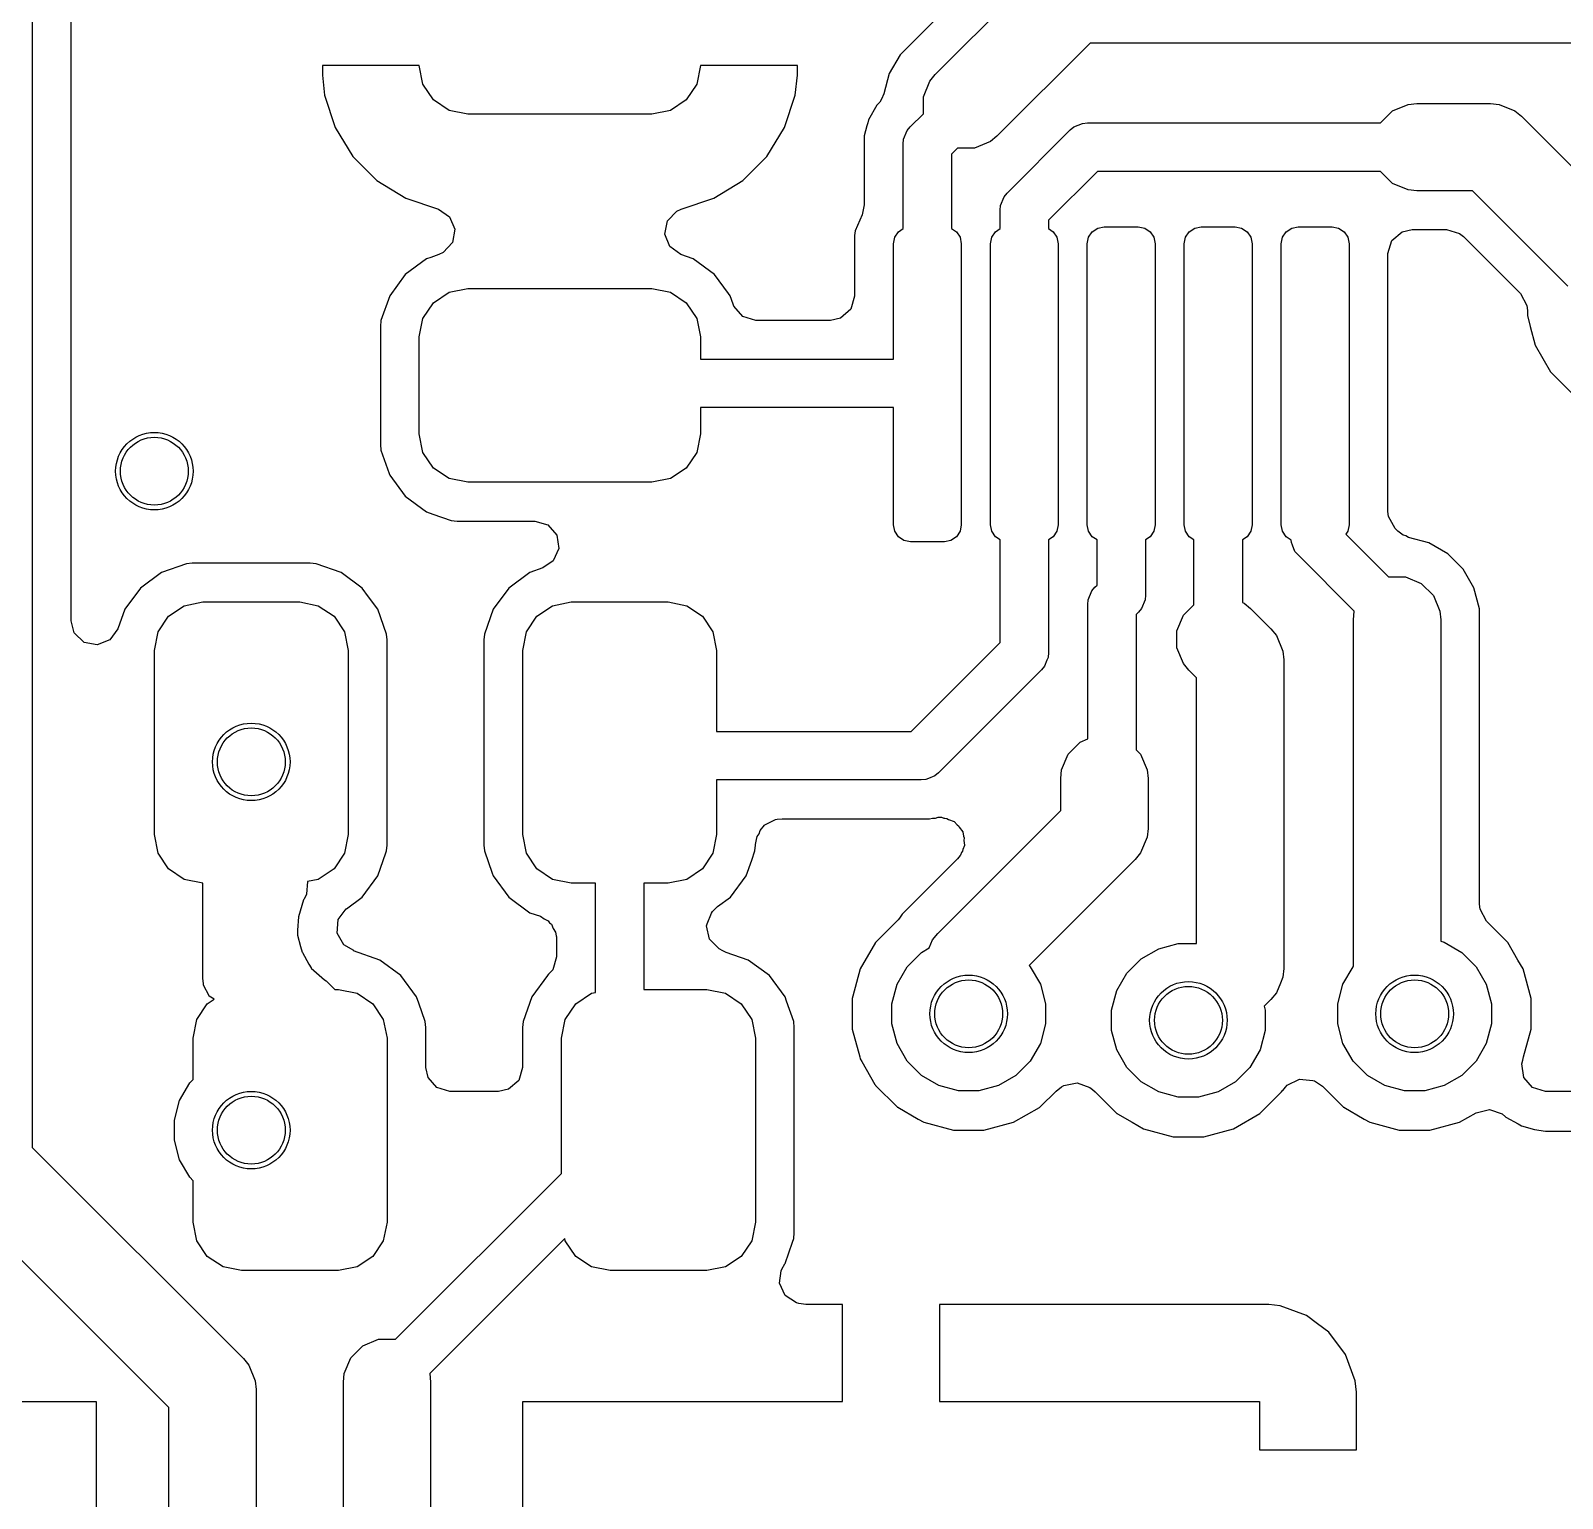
# Model space of a CAD drawing. Header units: inches. Extents: x -2.56 to 2.56, y -2.56 to 2.56.
# Drawn here: x -1.1511 to -0.8401, y 0.7362 to 1.0344 of the extents above; entities that cross this region are included whole.
import ezdxf

# ---------------------------------------------------------------- set-up
doc = ezdxf.new("R2010")
doc.units = ezdxf.units.IN
doc.header["$MEASUREMENT"] = 0
doc.layers.add('BLACK', color=250, linetype='CONTINUOUS')

msp = doc.modelspace()

# ---------------------------------------------------------------- linework, layer by layer
at = {"layer": 'BLACK', "linetype": 'CONTINUOUS'}
for p, q in [((-0.94993, 1.05411), (-0.97455, 1.02949)), ((-1.15079, 1.04704), (-1.15079, 0.80749)), ((-0.96741, 1.02547), (-0.94591, 1.04697)), ((-1.14289, 0.91445), (-1.14289, 1.04175)), ((-0.97455, 1.02949), (-0.97676, 1.02567)), ((-0.97455, 1.02949), (-0.97455, 1.02949)), ((-0.93598, 1.03185), (-0.95488, 1.01294)), ((-0.85433, 1.03185), (-0.93598, 1.03185)), ((-0.73622, 1.03185), (-0.85433, 1.03185)), ((-1.07219, 1.02727), (-1.09187, 1.02727)), ((-1.09187, 1.02727), (-1.09187, 1.0253)), ((-1.07144, 1.0235), (-1.07219, 1.02727)), ((-1.0151, 1.02727), (-1.01585, 1.0235)), ((-0.99542, 1.02727), (-1.0151, 1.02727)), ((-0.99542, 1.0253), (-0.99542, 1.02727)), ((-1.09187, 1.0253), (-1.09146, 1.02126)), ((-1.06931, 1.02031), (-1.07144, 1.0235)), ((-1.01585, 1.0235), (-1.01799, 1.02031)), ((-0.99583, 1.02126), (-0.99542, 1.0253)), ((-0.99542, 1.0253), (-0.99542, 1.0253)), ((-0.97676, 1.02567), (-0.97786, 1.02154)), ((-0.97676, 1.02567), (-0.97676, 1.02567)), ((-0.96983, 1.02094), (-0.96851, 1.02413)), ((-0.96851, 1.02413), (-0.96741, 1.02547)), ((-1.09146, 1.02126), (-1.08929, 1.0147)), ((-1.06611, 1.01817), (-1.06931, 1.02031)), ((-1.01799, 1.02031), (-1.02118, 1.01817)), ((-0.998, 1.0147), (-0.99583, 1.02126)), ((-0.99583, 1.02126), (-0.99583, 1.02126)), ((-0.97831, 1.02044), (-0.97864, 1.01984)), ((-0.97786, 1.02154), (-0.97831, 1.02044)), ((-0.96983, 1.01748), (-0.96983, 1.02094)), ((-1.06235, 1.01743), (-1.06611, 1.01817)), ((-1.02494, 1.01743), (-1.06235, 1.01743)), ((-1.02118, 1.01817), (-1.02494, 1.01743)), ((-0.97927, 1.01921), (-0.98096, 1.01628)), ((-0.97864, 1.01984), (-0.97927, 1.01921)), ((-0.9725, 1.01482), (-0.96983, 1.01748)), ((-0.96983, 1.01748), (-0.96983, 1.01748)), ((-0.87701, 1.01563), (-0.87457, 1.01807)), ((-0.87457, 1.01807), (-0.87137, 1.0194)), ((-0.87137, 1.0194), (-0.86965, 1.01957)), ((-0.86965, 1.01957), (-0.85465, 1.01957)), ((-0.85465, 1.01957), (-0.85292, 1.0194)), ((-0.85292, 1.0194), (-0.85292, 1.0194)), ((-0.85292, 1.0194), (-0.84972, 1.01807)), ((-0.84972, 1.01807), (-0.84838, 1.01697)), ((-1.08929, 1.0147), (-1.08929, 1.0147)), ((-1.08929, 1.0147), (-1.08567, 1.00883)), ((-1.00163, 1.00883), (-0.998, 1.0147)), ((-0.998, 1.0147), (-0.998, 1.0147)), ((-0.98129, 1.01506), (-0.98183, 1.01303)), ((-0.98113, 1.01564), (-0.98129, 1.01506)), ((-0.98129, 1.01506), (-0.98129, 1.01506)), ((-0.98096, 1.01628), (-0.98113, 1.01564)), ((-0.97384, 1.0123), (-0.97311, 1.01407)), ((-0.97311, 1.01407), (-0.9725, 1.01482)), ((-0.97311, 1.01407), (-0.97311, 1.01407)), ((-0.95281, 1.00138), (-0.94001, 1.01419)), ((-0.94001, 1.01419), (-0.93926, 1.0148)), ((-0.93926, 1.0148), (-0.93749, 1.01554)), ((-0.93749, 1.01554), (-0.93653, 1.01563)), ((-0.93749, 1.01554), (-0.93749, 1.01554)), ((-0.93653, 1.01563), (-0.87701, 1.01563)), ((-0.87701, 1.01563), (-0.87701, 1.01563)), ((-0.84838, 1.01697), (-0.82641, 0.995)), ((-0.98183, 1.01303), (-0.98183, 1.01303)), ((-0.98183, 1.01303), (-0.98183, 0.99896)), ((-0.97394, 1.01134), (-0.97384, 1.0123)), ((-0.97394, 0.99416), (-0.97394, 1.01134)), ((-0.95622, 1.01184), (-0.95942, 1.01052)), ((-0.95488, 1.01294), (-0.95622, 1.01184)), ((-1.08567, 1.00883), (-1.08079, 1.00395)), ((-1.00651, 1.00395), (-1.00163, 1.00883)), ((-0.96287, 1.01052), (-0.96409, 1.0093)), ((-0.96409, 1.0093), (-0.96409, 0.99416)), ((-0.95942, 1.01052), (-0.96287, 1.01052)), ((-0.96287, 1.01052), (-0.96287, 1.01052)), ((-0.93449, 1.00579), (-0.94441, 0.99587)), ((-0.87701, 1.00579), (-0.93449, 1.00579)), ((-0.87457, 1.00334), (-0.87701, 1.00579)), ((-0.87701, 1.00579), (-0.87701, 1.00579)), ((-1.08079, 1.00395), (-1.07491, 1.00032)), ((-1.01238, 1.00032), (-1.00651, 1.00395)), ((-0.87137, 1.00202), (-0.87457, 1.00334)), ((-0.86965, 1.00185), (-0.87137, 1.00202)), ((-0.85831, 1.00185), (-0.86965, 1.00185)), ((-0.83894, 0.98247), (-0.85831, 1.00185)), ((-1.07491, 1.00032), (-1.07491, 1.00032)), ((-1.07491, 1.00032), (-1.06829, 0.99813)), ((-1.019, 0.99813), (-1.01238, 1.00032)), ((-1.01238, 1.00032), (-1.01238, 1.00032)), ((-0.98183, 0.99896), (-0.98225, 0.99699)), ((-0.95425, 0.99791), (-0.95416, 0.99887)), ((-0.95416, 0.99887), (-0.95342, 1.00064)), ((-0.95342, 1.00064), (-0.95281, 1.00138)), ((-0.95342, 1.00064), (-0.95342, 1.00064)), ((-1.06829, 0.99813), (-1.06603, 0.99656)), ((-1.06603, 0.99656), (-1.06497, 0.99402)), ((-1.02233, 0.99305), (-1.0218, 0.99575)), ((-1.0218, 0.99575), (-1.01989, 0.99773)), ((-1.01989, 0.99773), (-1.019, 0.99813)), ((-0.98225, 0.99699), (-0.98369, 0.99372)), ((-0.95425, 0.99416), (-0.95425, 0.99791)), ((-0.94441, 0.99587), (-0.94441, 0.99416)), ((-1.06497, 0.99402), (-1.06546, 0.99132)), ((-1.02132, 0.99049), (-1.02233, 0.99305)), ((-0.98369, 0.99372), (-0.9838, 0.99278)), ((-0.9838, 0.99278), (-0.9838, 0.98041)), ((-0.97591, 0.99108), (-0.97564, 0.9924)), ((-0.97564, 0.9924), (-0.9749, 0.99352)), ((-0.9749, 0.99352), (-0.97394, 0.99416)), ((-0.96409, 0.99416), (-0.96313, 0.99352)), ((-0.96313, 0.99352), (-0.96239, 0.9924)), ((-0.96239, 0.9924), (-0.96213, 0.99108)), ((-0.95622, 0.99108), (-0.95596, 0.9924)), ((-0.95596, 0.9924), (-0.95521, 0.99352)), ((-0.95521, 0.99352), (-0.95425, 0.99416)), ((-0.94441, 0.99416), (-0.94345, 0.99352)), ((-0.94345, 0.99352), (-0.9427, 0.9924)), ((-0.9427, 0.9924), (-0.94244, 0.99108)), ((-0.93654, 0.99108), (-0.93627, 0.9924)), ((-0.93627, 0.9924), (-0.93553, 0.99352)), ((-0.93553, 0.99352), (-0.93441, 0.99427)), ((-0.93441, 0.99427), (-0.93309, 0.99453)), ((-0.93309, 0.99453), (-0.9262, 0.99453)), ((-0.9262, 0.99453), (-0.92488, 0.99427)), ((-0.92488, 0.99427), (-0.92376, 0.99352)), ((-0.92376, 0.99352), (-0.92302, 0.9924)), ((-0.92302, 0.9924), (-0.92276, 0.99108)), ((-0.91685, 0.99108), (-0.91659, 0.9924)), ((-0.91659, 0.9924), (-0.91584, 0.99352)), ((-0.91584, 0.99352), (-0.91472, 0.99427)), ((-0.91472, 0.99427), (-0.91341, 0.99453)), ((-0.91341, 0.99453), (-0.90652, 0.99453)), ((-0.90652, 0.99453), (-0.9052, 0.99427)), ((-0.9052, 0.99427), (-0.90408, 0.99352)), ((-0.90408, 0.99352), (-0.90333, 0.9924)), ((-0.90333, 0.9924), (-0.90307, 0.99108)), ((-0.89717, 0.99108), (-0.8969, 0.9924)), ((-0.8969, 0.9924), (-0.89616, 0.99352)), ((-0.89616, 0.99352), (-0.89504, 0.99427)), ((-0.89504, 0.99427), (-0.89372, 0.99453)), ((-0.89372, 0.99453), (-0.88683, 0.99453)), ((-0.88683, 0.99453), (-0.88551, 0.99427)), ((-0.88551, 0.99427), (-0.88439, 0.99352)), ((-0.88439, 0.99352), (-0.88365, 0.9924)), ((-0.88365, 0.9924), (-0.88339, 0.99108)), ((-0.87472, 0.99171), (-0.87264, 0.99352)), ((-0.87264, 0.99352), (-0.87061, 0.99396)), ((-0.87061, 0.99396), (-0.86361, 0.99396)), ((-0.86361, 0.99396), (-0.86097, 0.99318)), ((-0.86097, 0.99318), (-0.86015, 0.99253)), ((-0.86015, 0.99253), (-0.84861, 0.98099)), ((-1.06733, 0.9893), (-1.06821, 0.98889)), ((-1.06546, 0.99132), (-1.06733, 0.9893)), ((-1.01908, 0.98889), (-1.02132, 0.99049)), ((-0.97591, 0.96763), (-0.97591, 0.99108)), ((-0.96213, 0.99108), (-0.96213, 0.934)), ((-0.95622, 0.934), (-0.95622, 0.99108)), ((-0.94244, 0.99108), (-0.94244, 0.934)), ((-0.93654, 0.934), (-0.93654, 0.99108)), ((-0.92276, 0.99108), (-0.92276, 0.934)), ((-0.91685, 0.934), (-0.91685, 0.99108)), ((-0.90307, 0.99108), (-0.90307, 0.934)), ((-0.89717, 0.934), (-0.89717, 0.99108)), ((-0.88339, 0.99108), (-0.88339, 0.934)), ((-0.87549, 0.98907), (-0.87472, 0.99171)), ((-0.87549, 0.9367), (-0.87549, 0.98907)), ((-1.07073, 0.98801), (-1.07503, 0.98483)), ((-1.06985, 0.98831), (-1.07073, 0.98801)), ((-1.07073, 0.98801), (-1.07073, 0.98801)), ((-1.07073, 0.98801), (-1.07073, 0.98801)), ((-1.06821, 0.98889), (-1.06985, 0.98831)), ((-1.01656, 0.98801), (-1.01908, 0.98889)), ((-1.01226, 0.98483), (-1.01656, 0.98801)), ((-1.01656, 0.98801), (-1.01656, 0.98801)), ((-1.07503, 0.98483), (-1.0782, 0.98053)), ((-1.00942, 0.98099), (-1.01226, 0.98483)), ((-1.0782, 0.98053), (-1.07997, 0.97548)), ((-1.0782, 0.98053), (-1.0782, 0.98053)), ((-1.06931, 0.97911), (-1.06611, 0.98124)), ((-1.06611, 0.98124), (-1.06235, 0.98199)), ((-1.06235, 0.98199), (-1.02494, 0.98199)), ((-1.02494, 0.98199), (-1.02118, 0.98124)), ((-1.02118, 0.98124), (-1.01799, 0.97911)), ((-1.00909, 0.98053), (-1.00942, 0.98099)), ((-1.00848, 0.97879), (-1.00909, 0.98053)), ((-0.9838, 0.98041), (-0.98457, 0.97777)), ((-0.84861, 0.98099), (-0.8473, 0.97857)), ((-1.07144, 0.97592), (-1.06931, 0.97911)), ((-1.01799, 0.97911), (-1.01585, 0.97592)), ((-1.00831, 0.97838), (-1.00848, 0.97879)), ((-1.00651, 0.9763), (-1.00831, 0.97838)), ((-0.98457, 0.97777), (-0.98665, 0.97596)), ((-0.8473, 0.97857), (-0.84719, 0.97754)), ((-0.84719, 0.97754), (-0.84719, 0.97649)), ((-1.07997, 0.97548), (-1.08008, 0.97429)), ((-1.08008, 0.97429), (-1.08008, 0.95033)), ((-1.07997, 0.97548), (-1.07997, 0.97548)), ((-1.07219, 0.97215), (-1.07144, 0.97592)), ((-1.01585, 0.97592), (-1.0151, 0.97215)), ((-1.00387, 0.97552), (-1.00651, 0.9763)), ((-0.98868, 0.97552), (-1.00387, 0.97552)), ((-0.98665, 0.97596), (-0.98868, 0.97552)), ((-0.84719, 0.97649), (-0.84659, 0.97429)), ((-0.84659, 0.97429), (-0.84557, 0.97048)), ((-1.07219, 0.95246), (-1.07219, 0.97215)), ((-1.0151, 0.97215), (-1.0151, 0.96763)), ((-0.84557, 0.97048), (-0.84557, 0.97048)), ((-0.84557, 0.97048), (-0.84246, 0.96509)), ((-1.0151, 0.96763), (-0.97591, 0.96763)), ((-0.84246, 0.96509), (-0.84246, 0.96509)), ((-0.84246, 0.96509), (-0.84246, 0.96509)), ((-0.84246, 0.96509), (-0.83806, 0.96069)), ((-0.97591, 0.95779), (-1.0151, 0.95779)), ((-1.0151, 0.95779), (-1.0151, 0.95246)), ((-0.97591, 0.934), (-0.97591, 0.95779)), ((-1.07144, 0.9487), (-1.07219, 0.95246)), ((-1.0151, 0.95246), (-1.01585, 0.9487)), ((-1.08008, 0.95033), (-1.07997, 0.94913)), ((-1.07997, 0.94913), (-1.07997, 0.94913)), ((-1.07997, 0.94913), (-1.07832, 0.9444)), ((-1.06931, 0.9455), (-1.07144, 0.9487)), ((-1.01585, 0.9487), (-1.01799, 0.9455)), ((-1.07832, 0.9444), (-1.0782, 0.94408)), ((-1.0782, 0.94408), (-1.07503, 0.93978)), ((-1.06611, 0.94337), (-1.06931, 0.9455)), ((-1.06235, 0.94262), (-1.06611, 0.94337)), ((-1.02494, 0.94262), (-1.06235, 0.94262)), ((-1.02118, 0.94337), (-1.02494, 0.94262)), ((-1.01799, 0.9455), (-1.02118, 0.94337)), ((-1.07503, 0.93978), (-1.07073, 0.93661)), ((-1.07073, 0.93661), (-1.06943, 0.93615)), ((-0.87538, 0.93566), (-0.87549, 0.9367)), ((-1.06943, 0.93615), (-1.06568, 0.93484)), ((-1.06568, 0.93484), (-1.06448, 0.93473)), ((-1.06448, 0.93473), (-1.04871, 0.93473)), ((-1.04871, 0.93473), (-1.04608, 0.93395)), ((-1.04608, 0.93395), (-1.04427, 0.93187)), ((-0.97564, 0.93268), (-0.97591, 0.934)), ((-0.96213, 0.934), (-0.96239, 0.93268)), ((-0.95596, 0.93268), (-0.95622, 0.934)), ((-0.94244, 0.934), (-0.9427, 0.93268)), ((-0.93627, 0.93268), (-0.93654, 0.934)), ((-0.92276, 0.934), (-0.92302, 0.93268)), ((-0.91659, 0.93268), (-0.91685, 0.934)), ((-0.90307, 0.934), (-0.90333, 0.93268)), ((-0.8969, 0.93268), (-0.89717, 0.934)), ((-0.88339, 0.934), (-0.88365, 0.93268)), ((-0.87406, 0.93325), (-0.87538, 0.93566)), ((-0.87351, 0.93269), (-0.87406, 0.93325)), ((-1.04427, 0.93187), (-1.04388, 0.92915)), ((-0.9749, 0.93156), (-0.97564, 0.93268)), ((-0.97378, 0.93081), (-0.9749, 0.93156)), ((-0.97246, 0.93055), (-0.97378, 0.93081)), ((-0.96557, 0.93055), (-0.97246, 0.93055)), ((-0.96425, 0.93081), (-0.96557, 0.93055)), ((-0.96313, 0.93156), (-0.96425, 0.93081)), ((-0.96239, 0.93268), (-0.96313, 0.93156)), ((-0.95521, 0.93156), (-0.95596, 0.93268)), ((-0.95425, 0.93092), (-0.95521, 0.93156)), ((-0.95425, 0.91006), (-0.95425, 0.93092)), ((-0.94345, 0.93156), (-0.94441, 0.93092)), ((-0.94441, 0.93092), (-0.94441, 0.90802)), ((-0.9427, 0.93268), (-0.94345, 0.93156)), ((-0.93553, 0.93156), (-0.93627, 0.93268)), ((-0.93457, 0.93092), (-0.93553, 0.93156)), ((-0.93457, 0.92175), (-0.93457, 0.93092)), ((-0.92376, 0.93156), (-0.92472, 0.93092)), ((-0.92472, 0.93092), (-0.92472, 0.91971)), ((-0.92302, 0.93268), (-0.92376, 0.93156)), ((-0.91584, 0.93156), (-0.91659, 0.93268)), ((-0.91488, 0.93092), (-0.91584, 0.93156)), ((-0.91488, 0.91776), (-0.91488, 0.93092)), ((-0.90408, 0.93156), (-0.90504, 0.93092)), ((-0.90504, 0.93092), (-0.90504, 0.9182)), ((-0.90333, 0.93268), (-0.90408, 0.93156)), ((-0.89616, 0.93156), (-0.8969, 0.93268)), ((-0.89515, 0.93089), (-0.89616, 0.93156)), ((-0.8951, 0.93038), (-0.89515, 0.93089)), ((-0.89489, 0.92986), (-0.8951, 0.93038)), ((-0.8951, 0.93038), (-0.8951, 0.93038)), ((-0.88365, 0.93268), (-0.88405, 0.93207)), ((-0.88405, 0.93207), (-0.87537, 0.9234)), ((-0.87239, 0.93186), (-0.87351, 0.93269)), ((-0.87186, 0.93174), (-0.87239, 0.93186)), ((-0.87132, 0.93143), (-0.87186, 0.93174)), ((-0.86718, 0.93032), (-0.87132, 0.93143)), ((-0.86336, 0.92811), (-0.86718, 0.93032)), ((-1.04388, 0.92915), (-1.04502, 0.92665)), ((-0.89437, 0.9286), (-0.89489, 0.92986)), ((-0.89376, 0.92786), (-0.89437, 0.9286)), ((-0.89437, 0.9286), (-0.89437, 0.9286)), ((-0.88233, 0.91644), (-0.89376, 0.92786)), ((-0.86024, 0.92499), (-0.86336, 0.92811)), ((-1.12452, 0.92432), (-1.12882, 0.92115)), ((-1.11948, 0.92609), (-1.12452, 0.92432)), ((-1.12452, 0.92432), (-1.12452, 0.92432)), ((-1.11828, 0.9262), (-1.11948, 0.92609)), ((-1.11948, 0.92609), (-1.11948, 0.92609)), ((-1.09432, 0.9262), (-1.11828, 0.9262)), ((-1.11828, 0.9262), (-1.11828, 0.9262)), ((-1.09312, 0.92609), (-1.09432, 0.9262)), ((-1.09432, 0.9262), (-1.09432, 0.9262)), ((-1.08808, 0.92432), (-1.09312, 0.92609)), ((-1.08377, 0.92115), (-1.08808, 0.92432)), ((-1.08808, 0.92432), (-1.08808, 0.92432)), ((-1.04972, 0.92432), (-1.05402, 0.92115)), ((-1.0471, 0.92524), (-1.04972, 0.92432)), ((-1.04972, 0.92432), (-1.04972, 0.92432)), ((-1.04502, 0.92665), (-1.0471, 0.92524)), ((-0.85804, 0.92117), (-0.86024, 0.92499)), ((-1.12882, 0.92115), (-1.132, 0.91685)), ((-1.08248, 0.91939), (-1.08377, 0.92115)), ((-1.05402, 0.92115), (-1.0572, 0.91685)), ((-0.93562, 0.92056), (-0.93501, 0.9213)), ((-0.93501, 0.9213), (-0.93457, 0.92175)), ((-0.87537, 0.9234), (-0.87537, 0.9234)), ((-0.87537, 0.9234), (-0.87192, 0.9234)), ((-0.87192, 0.9234), (-0.86872, 0.92207)), ((-0.86872, 0.92207), (-0.86628, 0.91963)), ((-0.85689, 0.91691), (-0.85804, 0.92117)), ((-1.1231, 0.91542), (-1.11991, 0.91756)), ((-1.11991, 0.91756), (-1.11614, 0.91831)), ((-1.11614, 0.91831), (-1.09646, 0.91831)), ((-1.09646, 0.91831), (-1.09269, 0.91756)), ((-1.09269, 0.91756), (-1.0895, 0.91542)), ((-1.0806, 0.91685), (-1.08248, 0.91939)), ((-1.0483, 0.91542), (-1.04511, 0.91756)), ((-1.04511, 0.91756), (-1.04134, 0.91831)), ((-1.04134, 0.91831), (-1.02165, 0.91831)), ((-1.02165, 0.91831), (-1.01789, 0.91756)), ((-1.01789, 0.91756), (-1.01469, 0.91542)), ((-0.93645, 0.91782), (-0.93636, 0.91878)), ((-0.93645, 0.89048), (-0.93645, 0.91782)), ((-0.93636, 0.91878), (-0.93562, 0.92056)), ((-0.93562, 0.92056), (-0.93562, 0.92056)), ((-0.92482, 0.91875), (-0.92555, 0.91697)), ((-0.92472, 0.91971), (-0.92482, 0.91875)), ((-0.91701, 0.91563), (-0.91488, 0.91776)), ((-0.90504, 0.9182), (-0.90472, 0.91807)), ((-0.90472, 0.91807), (-0.90338, 0.91697)), ((-0.86628, 0.91963), (-0.86496, 0.91644)), ((-1.14225, 0.91202), (-1.14289, 0.91445)), ((-1.132, 0.91685), (-1.1334, 0.91283)), ((-1.132, 0.91685), (-1.132, 0.91685)), ((-1.12524, 0.91223), (-1.1231, 0.91542)), ((-1.0895, 0.91542), (-1.08736, 0.91223)), ((-1.07883, 0.9118), (-1.0806, 0.91685)), ((-1.0806, 0.91685), (-1.0806, 0.91685)), ((-1.0572, 0.91685), (-1.05896, 0.9118)), ((-1.0572, 0.91685), (-1.0572, 0.91685)), ((-1.05043, 0.91223), (-1.0483, 0.91542)), ((-1.01469, 0.91542), (-1.01256, 0.91223)), ((-0.92617, 0.91623), (-0.92661, 0.91579)), ((-0.92661, 0.91579), (-0.92661, 0.8883)), ((-0.92555, 0.91697), (-0.92617, 0.91623)), ((-0.91833, 0.91244), (-0.91701, 0.91563)), ((-0.90338, 0.91697), (-0.89925, 0.91284)), ((-0.8825, 0.91471), (-0.88233, 0.91644)), ((-0.8825, 0.8443), (-0.8825, 0.91471)), ((-0.88233, 0.91644), (-0.88233, 0.91644)), ((-0.86496, 0.91644), (-0.86479, 0.91471)), ((-0.86479, 0.91471), (-0.86479, 0.84939)), ((-0.85689, 0.85692), (-0.85689, 0.91691)), ((-0.85689, 0.91691), (-0.85689, 0.91691)), ((-1.14026, 0.91011), (-1.14225, 0.91202)), ((-1.1334, 0.91283), (-1.13501, 0.9106)), ((-1.12598, 0.90846), (-1.12524, 0.91223)), ((-1.08736, 0.91223), (-1.08661, 0.90846)), ((-1.07872, 0.9106), (-1.07883, 0.9118)), ((-1.07883, 0.9118), (-1.07883, 0.9118)), ((-1.05896, 0.9118), (-1.05907, 0.9106)), ((-1.05896, 0.9118), (-1.05896, 0.9118)), ((-1.05118, 0.90846), (-1.05043, 0.91223)), ((-1.01256, 0.91223), (-1.01181, 0.90846)), ((-0.91833, 0.90898), (-0.91833, 0.91244)), ((-0.89925, 0.91284), (-0.89815, 0.9115)), ((-0.89815, 0.9115), (-0.89815, 0.9115)), ((-0.89815, 0.9115), (-0.89682, 0.9083)), ((-1.13756, 0.90958), (-1.14026, 0.91011)), ((-1.13501, 0.9106), (-1.13756, 0.90958)), ((-1.12598, 0.87106), (-1.12598, 0.90846)), ((-1.08661, 0.90846), (-1.08661, 0.87106)), ((-1.07872, 0.86893), (-1.07872, 0.9106)), ((-1.05907, 0.9106), (-1.05907, 0.86893)), ((-1.05118, 0.87106), (-1.05118, 0.90846)), ((-1.01181, 0.90846), (-1.01181, 0.89201)), ((-0.97231, 0.89201), (-0.95425, 0.91006)), ((-0.91701, 0.90579), (-0.91833, 0.90898)), ((-0.89682, 0.9083), (-0.89665, 0.90657)), ((-0.94524, 0.90529), (-0.94585, 0.90454)), ((-0.94474, 0.90649), (-0.94524, 0.90529)), ((-0.94524, 0.90529), (-0.94524, 0.90529)), ((-0.9445, 0.90706), (-0.94474, 0.90649)), ((-0.94441, 0.90802), (-0.9445, 0.90706)), ((-0.9445, 0.90706), (-0.9445, 0.90706)), ((-0.91591, 0.90444), (-0.91701, 0.90579)), ((-0.89665, 0.90657), (-0.89665, 0.84383)), ((-0.94585, 0.90454), (-0.96679, 0.88361)), ((-0.91437, 0.90291), (-0.91591, 0.90444)), ((-0.91437, 0.84895), (-0.91437, 0.90291)), ((-1.01181, 0.89201), (-0.97231, 0.89201)), ((-0.94044, 0.8874), (-0.93799, 0.88984)), ((-0.93799, 0.88984), (-0.93645, 0.89048)), ((-0.94176, 0.8842), (-0.94044, 0.8874)), ((-0.92661, 0.8883), (-0.92571, 0.8874)), ((-0.92571, 0.8874), (-0.92438, 0.8842)), ((-0.96679, 0.88361), (-0.96753, 0.88299)), ((-0.94193, 0.88247), (-0.94176, 0.8842)), ((-0.92438, 0.8842), (-0.92421, 0.88247)), ((-0.97027, 0.88217), (-1.01181, 0.88217)), ((-1.01181, 0.88217), (-1.01181, 0.87106)), ((-0.96931, 0.88226), (-0.97027, 0.88217)), ((-0.96879, 0.88248), (-0.96931, 0.88226)), ((-0.96931, 0.88226), (-0.96931, 0.88226)), ((-0.96753, 0.88299), (-0.96879, 0.88248)), ((-0.96753, 0.88299), (-0.96753, 0.88299)), ((-0.94193, 0.87795), (-0.94193, 0.88247)), ((-0.92421, 0.88247), (-0.92421, 0.87795)), ((-0.94193, 0.87595), (-0.94193, 0.87795)), ((-0.92421, 0.87795), (-0.92421, 0.87228)), ((-1.00201, 0.87301), (-0.99985, 0.8741)), ((-0.99985, 0.8741), (-0.99955, 0.87416)), ((-0.99955, 0.87416), (-0.99851, 0.87427)), ((-0.99851, 0.87427), (-0.96858, 0.87427)), ((-0.96858, 0.87427), (-0.968, 0.87443)), ((-0.96858, 0.87427), (-0.96858, 0.87427)), ((-0.968, 0.87443), (-0.96736, 0.87443)), ((-0.96736, 0.87443), (-0.96682, 0.87459)), ((-0.96689, 0.85099), (-0.94193, 0.87595)), ((-0.96682, 0.87459), (-0.96662, 0.87459)), ((-0.96662, 0.87459), (-0.96617, 0.87458)), ((-0.96617, 0.87458), (-0.96567, 0.87442)), ((-0.96567, 0.87442), (-0.96544, 0.87442)), ((-0.96544, 0.87442), (-0.96505, 0.87431)), ((-0.96505, 0.87431), (-0.96475, 0.87413)), ((-0.96475, 0.87413), (-0.96355, 0.87375)), ((-1.12524, 0.8673), (-1.12598, 0.87106)), ((-1.08661, 0.87106), (-1.08736, 0.8673)), ((-1.05043, 0.8673), (-1.05118, 0.87106)), ((-1.01181, 0.87106), (-1.01256, 0.8673)), ((-1.00355, 0.87065), (-1.00317, 0.87124)), ((-1.00317, 0.87124), (-1.00297, 0.87192)), ((-1.00297, 0.87192), (-1.00206, 0.87297)), ((-1.00206, 0.87297), (-1.00201, 0.87301)), ((-0.96355, 0.87375), (-0.96295, 0.87302)), ((-0.96295, 0.87302), (-0.96271, 0.87287)), ((-0.96271, 0.87287), (-0.96255, 0.87254)), ((-0.96255, 0.87254), (-0.9618, 0.87162)), ((-0.9618, 0.87162), (-0.9617, 0.87075)), ((-0.92421, 0.87228), (-0.92438, 0.87056)), ((-1.07883, 0.86773), (-1.07872, 0.86893)), ((-1.05907, 0.86893), (-1.05896, 0.86773)), ((-1.00403, 0.86773), (-1.00392, 0.86893)), ((-1.00392, 0.86893), (-1.00391, 0.86904)), ((-1.00391, 0.86904), (-1.00389, 0.86904)), ((-1.00389, 0.86904), (-1.00373, 0.87004)), ((-1.00373, 0.87004), (-1.00355, 0.87065)), ((-0.96182, 0.86805), (-0.96187, 0.86766)), ((-0.96148, 0.86887), (-0.96182, 0.86805)), ((-0.9617, 0.87075), (-0.96152, 0.87039)), ((-0.96152, 0.87039), (-0.96159, 0.86987)), ((-0.96159, 0.86987), (-0.96147, 0.86889)), ((-0.96147, 0.86889), (-0.96148, 0.86887)), ((-0.96147, 0.86889), (-0.96147, 0.86889)), ((-0.92438, 0.87056), (-0.92571, 0.86736)), ((-1.1231, 0.8641), (-1.12524, 0.8673)), ((-1.08736, 0.8673), (-1.0895, 0.8641)), ((-1.0806, 0.86268), (-1.07897, 0.86734)), ((-1.07897, 0.86734), (-1.07883, 0.86773)), ((-1.07883, 0.86773), (-1.07883, 0.86773)), ((-1.05896, 0.86773), (-1.05896, 0.86773)), ((-1.05896, 0.86773), (-1.05739, 0.86323)), ((-1.0483, 0.8641), (-1.05043, 0.8673)), ((-1.01256, 0.8673), (-1.01469, 0.8641)), ((-1.0058, 0.86268), (-1.00467, 0.86589)), ((-1.00467, 0.86589), (-1.00403, 0.86773)), ((-1.00403, 0.86773), (-1.00403, 0.86773)), ((-0.96289, 0.86615), (-0.97085, 0.8582)), ((-0.96237, 0.86678), (-0.96289, 0.86615)), ((-0.96231, 0.86685), (-0.96237, 0.86678)), ((-0.96209, 0.86739), (-0.96231, 0.86685)), ((-0.96187, 0.86766), (-0.96209, 0.86739)), ((-0.92681, 0.86602), (-0.94837, 0.84446)), ((-0.92571, 0.86736), (-0.92681, 0.86602)), ((-0.92571, 0.86736), (-0.92571, 0.86736)), ((-1.11991, 0.86197), (-1.1231, 0.8641)), ((-1.11614, 0.86122), (-1.11991, 0.86197)), ((-1.09489, 0.86153), (-1.09507, 0.85895)), ((-1.09269, 0.86197), (-1.09489, 0.86153)), ((-1.0895, 0.8641), (-1.09269, 0.86197)), ((-1.08377, 0.85838), (-1.0806, 0.86268)), ((-1.05739, 0.86323), (-1.0572, 0.86268)), ((-1.0572, 0.86268), (-1.05402, 0.85838)), ((-1.04511, 0.86197), (-1.0483, 0.8641)), ((-1.04134, 0.86122), (-1.04511, 0.86197)), ((-1.01789, 0.86197), (-1.02165, 0.86122)), ((-1.01469, 0.8641), (-1.01789, 0.86197)), ((-1.00897, 0.85838), (-1.0058, 0.86268)), ((-1.11614, 0.84182), (-1.11614, 0.86122)), ((-1.09507, 0.85895), (-1.09557, 0.85797)), ((-1.03642, 0.86122), (-1.04134, 0.86122)), ((-1.03642, 0.83898), (-1.03642, 0.86122)), ((-1.02165, 0.86122), (-1.02657, 0.86122)), ((-1.02657, 0.86122), (-1.02657, 0.83957)), ((-1.09567, 0.85783), (-1.09672, 0.85438)), ((-1.09557, 0.85797), (-1.09567, 0.85783)), ((-1.09567, 0.85783), (-1.09567, 0.85783)), ((-1.08865, 0.8538), (-1.087, 0.856)), ((-1.087, 0.856), (-1.08699, 0.85601)), ((-1.08699, 0.85601), (-1.08377, 0.85838)), ((-1.05402, 0.85838), (-1.04972, 0.8552)), ((-1.01288, 0.85508), (-1.01262, 0.85543)), ((-1.01262, 0.85543), (-1.01162, 0.85643)), ((-1.01162, 0.85643), (-1.00897, 0.85838)), ((-0.97091, 0.85813), (-0.97403, 0.85501)), ((-0.97085, 0.8582), (-0.97091, 0.85813)), ((-0.97085, 0.8582), (-0.97085, 0.8582)), ((-0.85678, 0.85588), (-0.85689, 0.85692)), ((-0.85546, 0.85347), (-0.85678, 0.85588)), ((-1.09672, 0.85438), (-1.09692, 0.85164)), ((-1.09672, 0.85438), (-1.09672, 0.85438)), ((-1.08885, 0.85106), (-1.08865, 0.8538)), ((-1.04972, 0.8552), (-1.04758, 0.85446)), ((-1.04758, 0.85446), (-1.04683, 0.85392)), ((-1.04683, 0.85392), (-1.046, 0.85354)), ((-1.046, 0.85354), (-1.04574, 0.85313)), ((-1.04574, 0.85313), (-1.04535, 0.85285)), ((-1.04535, 0.85285), (-1.04501, 0.852)), ((-1.01385, 0.85251), (-1.0137, 0.85291)), ((-1.01326, 0.84982), (-1.01385, 0.85251)), ((-1.0137, 0.85291), (-1.01288, 0.85508)), ((-0.97517, 0.85354), (-0.97955, 0.84916)), ((-0.97498, 0.85375), (-0.97517, 0.85354)), ((-0.97495, 0.85377), (-0.97498, 0.85375)), ((-0.97467, 0.85409), (-0.97495, 0.85377)), ((-0.97412, 0.85487), (-0.97467, 0.85409)), ((-0.97403, 0.85501), (-0.97412, 0.85487)), ((-0.85116, 0.84916), (-0.85546, 0.85347)), ((-1.09692, 0.85164), (-1.09693, 0.85065)), ((-1.09693, 0.85065), (-1.09693, 0.85065)), ((-1.09693, 0.85065), (-1.09628, 0.84834)), ((-1.09692, 0.85164), (-1.09692, 0.85164)), ((-1.08753, 0.84864), (-1.08885, 0.85106)), ((-1.04501, 0.852), (-1.04451, 0.85122)), ((-1.04451, 0.85122), (-1.0444, 0.85047)), ((-1.0444, 0.85047), (-1.04433, 0.8503)), ((-1.04433, 0.8503), (-1.04431, 0.84985)), ((-1.04431, 0.84985), (-1.04431, 0.84623)), ((-1.01132, 0.84787), (-1.01326, 0.84982)), ((-0.97955, 0.84916), (-0.98266, 0.84377)), ((-0.97955, 0.84916), (-0.97955, 0.84916)), ((-0.97955, 0.84916), (-0.97955, 0.84916)), ((-0.96866, 0.84804), (-0.968, 0.84965)), ((-0.968, 0.84965), (-0.96689, 0.85099)), ((-0.86479, 0.84939), (-0.86405, 0.84919)), ((-0.86405, 0.84919), (-0.86049, 0.84714)), ((-0.84909, 0.84558), (-0.85116, 0.84916)), ((-0.85116, 0.84916), (-0.85116, 0.84916)), ((-1.09628, 0.84834), (-1.09595, 0.84719)), ((-1.09595, 0.84719), (-1.09593, 0.84714)), ((-1.09593, 0.84714), (-1.09464, 0.84477)), ((-1.0855, 0.84753), (-1.08753, 0.84864)), ((-1.08553, 0.84745), (-1.0855, 0.84753)), ((-1.0802, 0.84558), (-1.08553, 0.84745)), ((-1.04431, 0.84623), (-1.04509, 0.84359)), ((-1.01058, 0.84747), (-1.01132, 0.84787)), ((-1.00985, 0.84714), (-1.01058, 0.84747)), ((-1.0054, 0.84558), (-1.00985, 0.84714)), ((-0.97312, 0.84423), (-0.97022, 0.84714)), ((-0.97022, 0.84714), (-0.96866, 0.84804)), ((-0.9256, 0.84583), (-0.92204, 0.84788)), ((-0.92204, 0.84788), (-0.91806, 0.84895)), ((-0.91806, 0.84895), (-0.91437, 0.84895)), ((-0.86049, 0.84714), (-0.85758, 0.84423)), ((-1.09464, 0.84477), (-1.09464, 0.84477)), ((-1.09464, 0.84477), (-1.09416, 0.84401)), ((-1.09416, 0.84401), (-1.09411, 0.84393)), ((-1.09411, 0.84393), (-1.09411, 0.84393)), ((-1.09411, 0.84393), (-1.09142, 0.84154)), ((-1.0759, 0.84241), (-1.0802, 0.84558)), ((-1.0802, 0.84558), (-1.0802, 0.84558)), ((-1.04509, 0.84359), (-1.04592, 0.8427)), ((-1.0011, 0.84241), (-1.0054, 0.84558)), ((-1.0054, 0.84558), (-1.0054, 0.84558)), ((-0.98266, 0.84377), (-0.98413, 0.83827)), ((-0.98266, 0.84377), (-0.98266, 0.84377)), ((-0.98266, 0.84377), (-0.98266, 0.84377)), ((-0.98266, 0.84377), (-0.98266, 0.84377)), ((-0.97518, 0.84067), (-0.97312, 0.84423)), ((-0.94837, 0.84446), (-0.94814, 0.84423)), ((-0.94814, 0.84423), (-0.94608, 0.84067)), ((-0.93056, 0.83936), (-0.9285, 0.84292)), ((-0.9285, 0.84292), (-0.9256, 0.84583)), ((-0.89665, 0.84383), (-0.89682, 0.8421)), ((-0.88463, 0.84067), (-0.88257, 0.84423)), ((-0.88257, 0.84423), (-0.8825, 0.8443)), ((-0.85758, 0.84423), (-0.85553, 0.84067)), ((-0.84805, 0.84377), (-0.84909, 0.84558)), ((-0.84644, 0.83776), (-0.84805, 0.84377)), ((-1.11603, 0.84079), (-1.11614, 0.84182)), ((-1.11597, 0.84049), (-1.11603, 0.84079)), ((-1.11488, 0.83833), (-1.11597, 0.84049)), ((-1.09142, 0.84154), (-1.09142, 0.84154)), ((-1.09142, 0.84154), (-1.09142, 0.84154)), ((-1.09142, 0.84154), (-1.09112, 0.84138)), ((-1.09112, 0.84138), (-1.08931, 0.83957)), ((-1.07272, 0.83811), (-1.0759, 0.84241)), ((-1.04615, 0.84241), (-1.04932, 0.83811)), ((-1.04589, 0.84267), (-1.04615, 0.84241)), ((-1.04592, 0.8427), (-1.04589, 0.84267)), ((-0.99792, 0.83811), (-1.0011, 0.84241)), ((-0.97624, 0.8367), (-0.97518, 0.84067)), ((-0.94608, 0.84067), (-0.94502, 0.8367)), ((-0.89732, 0.84091), (-0.89815, 0.83891)), ((-0.89682, 0.8421), (-0.89732, 0.84091)), ((-0.89682, 0.8421), (-0.89682, 0.8421)), ((-0.88569, 0.8367), (-0.88463, 0.84067)), ((-0.85553, 0.84067), (-0.85447, 0.8367)), ((-1.11736, 0.83349), (-1.11523, 0.83668)), ((-1.11523, 0.83668), (-1.11382, 0.83762)), ((-1.11484, 0.83828), (-1.11488, 0.83833)), ((-1.11484, 0.83827), (-1.11484, 0.83828)), ((-1.11484, 0.83828), (-1.11484, 0.83828)), ((-1.11484, 0.83828), (-1.11484, 0.83828)), ((-1.11382, 0.83762), (-1.11484, 0.83827)), ((-1.08931, 0.83957), (-1.08858, 0.83957)), ((-1.08858, 0.83957), (-1.08482, 0.83882)), ((-1.08482, 0.83882), (-1.08162, 0.83668)), ((-1.08162, 0.83668), (-1.07949, 0.83349)), ((-1.07228, 0.83684), (-1.07272, 0.83811)), ((-1.07096, 0.83306), (-1.07228, 0.83684)), ((-1.04932, 0.83811), (-1.05109, 0.83306)), ((-1.04932, 0.83811), (-1.04932, 0.83811)), ((-1.04256, 0.83349), (-1.04042, 0.83668)), ((-1.04042, 0.83668), (-1.03723, 0.83882)), ((-1.03723, 0.83882), (-1.03642, 0.83898)), ((-1.02657, 0.83957), (-1.01378, 0.83957)), ((-1.01378, 0.83957), (-1.01001, 0.83882)), ((-1.01001, 0.83882), (-1.00682, 0.83668)), ((-1.00682, 0.83668), (-1.00469, 0.83349)), ((-0.9976, 0.83719), (-0.99792, 0.83811)), ((-0.99616, 0.83306), (-0.9976, 0.83719)), ((-0.98413, 0.83827), (-0.98427, 0.83776)), ((-0.98427, 0.83776), (-0.98427, 0.83153)), ((-0.97624, 0.83259), (-0.97624, 0.8367)), ((-0.94502, 0.8367), (-0.94502, 0.83259)), ((-0.93162, 0.83539), (-0.93056, 0.83936)), ((-0.89925, 0.83757), (-0.90061, 0.8362)), ((-0.89815, 0.83891), (-0.89925, 0.83757)), ((-0.89815, 0.83891), (-0.89815, 0.83891)), ((-0.88569, 0.83259), (-0.88569, 0.8367)), ((-0.85447, 0.8367), (-0.85447, 0.83259)), ((-0.84644, 0.83153), (-0.84644, 0.83776)), ((-0.93162, 0.83128), (-0.93162, 0.83539)), ((-0.90061, 0.8362), (-0.9004, 0.83539)), ((-0.9004, 0.83539), (-0.9004, 0.83128)), ((-1.11811, 0.82972), (-1.11736, 0.83349)), ((-1.07949, 0.83349), (-1.07874, 0.82972)), ((-1.07085, 0.83186), (-1.07096, 0.83306)), ((-1.07096, 0.83306), (-1.07096, 0.83306)), ((-1.07085, 0.82378), (-1.07085, 0.83186)), ((-1.05109, 0.83306), (-1.0512, 0.83186)), ((-1.0512, 0.83186), (-1.0512, 0.82378)), ((-1.05109, 0.83306), (-1.05109, 0.83306)), ((-1.04331, 0.82972), (-1.04256, 0.83349)), ((-1.00469, 0.83349), (-1.00394, 0.82972)), ((-0.99604, 0.83186), (-0.99616, 0.83306)), ((-0.99616, 0.83306), (-0.99616, 0.83306)), ((-0.99604, 0.79019), (-0.99604, 0.83186)), ((-0.98427, 0.83153), (-0.98276, 0.82589)), ((-0.97518, 0.82862), (-0.97624, 0.83259)), ((-0.94502, 0.83259), (-0.94608, 0.82862)), ((-0.93056, 0.82731), (-0.93162, 0.83128)), ((-0.9004, 0.83128), (-0.90146, 0.82731)), ((-0.88463, 0.82862), (-0.88569, 0.83259)), ((-0.85447, 0.83259), (-0.85553, 0.82862)), ((-0.84794, 0.82591), (-0.84644, 0.83153)), ((-1.11811, 0.82129), (-1.11811, 0.82972)), ((-1.07874, 0.82972), (-1.07874, 0.79232)), ((-1.04331, 0.80224), (-1.04331, 0.82972)), ((-1.00394, 0.82972), (-1.00394, 0.79232)), ((-0.97312, 0.82506), (-0.97518, 0.82862)), ((-0.94608, 0.82862), (-0.94814, 0.82506)), ((-0.88257, 0.82506), (-0.88463, 0.82862)), ((-0.85553, 0.82862), (-0.85758, 0.82506)), ((-0.98276, 0.82589), (-0.98266, 0.82552)), ((-0.98266, 0.82552), (-0.98266, 0.82552)), ((-0.98266, 0.82552), (-0.98233, 0.82495)), ((-0.98233, 0.82495), (-0.97966, 0.82032)), ((-0.97022, 0.82215), (-0.97312, 0.82506)), ((-0.94814, 0.82506), (-0.95104, 0.82215)), ((-0.9285, 0.82375), (-0.93056, 0.82731)), ((-0.90146, 0.82731), (-0.90352, 0.82375)), ((-0.87967, 0.82215), (-0.88257, 0.82506)), ((-0.85758, 0.82506), (-0.86049, 0.82215)), ((-0.84832, 0.82447), (-0.84812, 0.82521)), ((-0.84793, 0.82175), (-0.84832, 0.82447)), ((-0.84813, 0.82521), (-0.84794, 0.82591)), ((-0.84812, 0.82521), (-0.84813, 0.82521)), ((-1.11879, 0.82061), (-1.11811, 0.82129)), ((-1.07041, 0.82175), (-1.07085, 0.82378)), ((-1.0686, 0.81967), (-1.07041, 0.82175)), ((-1.05198, 0.82114), (-1.05405, 0.81934)), ((-1.0512, 0.82378), (-1.05198, 0.82114)), ((-0.96666, 0.8201), (-0.97022, 0.82215)), ((-0.95104, 0.82215), (-0.9546, 0.8201)), ((-0.9256, 0.82084), (-0.9285, 0.82375)), ((-0.90352, 0.82375), (-0.90642, 0.82084)), ((-0.89593, 0.82013), (-0.89348, 0.82139)), ((-0.89348, 0.82139), (-0.89074, 0.82113)), ((-0.89074, 0.82113), (-0.89043, 0.82101)), ((-0.87611, 0.8201), (-0.87967, 0.82215)), ((-0.86049, 0.82215), (-0.86405, 0.8201)), ((-0.84612, 0.81967), (-0.84793, 0.82175)), ((-1.12085, 0.81705), (-1.11879, 0.82061)), ((-1.06596, 0.8189), (-1.0686, 0.81967)), ((-1.05608, 0.8189), (-1.06596, 0.8189)), ((-1.05405, 0.81934), (-1.05608, 0.8189)), ((-0.97966, 0.82032), (-0.97966, 0.82032)), ((-0.97966, 0.82032), (-0.97955, 0.82013)), ((-0.97955, 0.82013), (-0.97955, 0.82013)), ((-0.97955, 0.82013), (-0.97955, 0.82013)), ((-0.97955, 0.82013), (-0.97953, 0.82011)), ((-0.97953, 0.82011), (-0.97515, 0.81573)), ((-0.96269, 0.81903), (-0.96666, 0.8201)), ((-0.95857, 0.81903), (-0.96269, 0.81903)), ((-0.9546, 0.8201), (-0.95857, 0.81903)), ((-0.94611, 0.81573), (-0.94288, 0.81897)), ((-0.94288, 0.81897), (-0.94176, 0.8198)), ((-0.94176, 0.8198), (-0.94128, 0.82006)), ((-0.94128, 0.82006), (-0.93859, 0.82065)), ((-0.93859, 0.82065), (-0.93603, 0.81971)), ((-0.93603, 0.81971), (-0.9355, 0.81931)), ((-0.9355, 0.81931), (-0.93495, 0.81883)), ((-0.93495, 0.81883), (-0.93053, 0.81441)), ((-0.92204, 0.81878), (-0.9256, 0.82084)), ((-0.91806, 0.81772), (-0.92204, 0.81878)), ((-0.90998, 0.81878), (-0.91395, 0.81772)), ((-0.90642, 0.82084), (-0.90998, 0.81878)), ((-0.90149, 0.81441), (-0.89709, 0.81882)), ((-0.89709, 0.81882), (-0.8969, 0.81907)), ((-0.89709, 0.81882), (-0.89709, 0.81882)), ((-0.8969, 0.81907), (-0.89687, 0.81905)), ((-0.89687, 0.81905), (-0.89632, 0.81975)), ((-0.89632, 0.81975), (-0.89593, 0.82013)), ((-0.89043, 0.82101), (-0.88879, 0.81993)), ((-0.88879, 0.81993), (-0.8846, 0.81573)), ((-0.87213, 0.81903), (-0.87611, 0.8201)), ((-0.86802, 0.81903), (-0.87213, 0.81903)), ((-0.86405, 0.8201), (-0.86802, 0.81903)), ((-0.84349, 0.8189), (-0.84612, 0.81967)), ((-0.81831, 0.8189), (-0.84349, 0.8189)), ((-1.12191, 0.81308), (-1.12085, 0.81705)), ((-0.97515, 0.81573), (-0.97512, 0.81571)), ((-0.97512, 0.81571), (-0.97502, 0.81566)), ((-0.97502, 0.81566), (-0.97088, 0.81327)), ((-0.9515, 0.81262), (-0.94624, 0.81565)), ((-0.94624, 0.81565), (-0.94611, 0.81573)), ((-0.94611, 0.81573), (-0.94611, 0.81573)), ((-0.94611, 0.81573), (-0.94611, 0.81573)), ((-0.91395, 0.81772), (-0.91806, 0.81772)), ((-0.8846, 0.81573), (-0.88457, 0.81571)), ((-0.88457, 0.81571), (-0.88447, 0.81566)), ((-0.88447, 0.81566), (-0.88033, 0.81327)), ((-0.85756, 0.81457), (-0.85489, 0.81522)), ((-0.85489, 0.81522), (-0.85229, 0.81432)), ((-1.12191, 0.80897), (-1.12191, 0.81308)), ((-0.97088, 0.81327), (-0.96976, 0.81262)), ((-0.96976, 0.81262), (-0.96374, 0.811)), ((-0.95752, 0.811), (-0.9515, 0.81262)), ((-0.93053, 0.81441), (-0.9305, 0.81439)), ((-0.9305, 0.81439), (-0.9304, 0.81434)), ((-0.9304, 0.81434), (-0.92741, 0.81262)), ((-0.92741, 0.81262), (-0.92513, 0.8113)), ((-0.90688, 0.8113), (-0.90149, 0.81441)), ((-0.88033, 0.81327), (-0.8792, 0.81262)), ((-0.8792, 0.81262), (-0.87319, 0.811)), ((-0.86697, 0.811), (-0.86095, 0.81262)), ((-0.86095, 0.81262), (-0.85756, 0.81457)), ((-0.85229, 0.81432), (-0.85164, 0.81376)), ((-0.85164, 0.81376), (-0.85155, 0.81367)), ((-0.85155, 0.81367), (-0.85155, 0.81367)), ((-0.85155, 0.81367), (-0.85155, 0.81367)), ((-0.85155, 0.81367), (-0.84907, 0.81228)), ((-0.84907, 0.81228), (-0.8484, 0.81191)), ((-0.8484, 0.81191), (-0.84576, 0.81113)), ((-1.12085, 0.805), (-1.12191, 0.80897)), ((-0.96374, 0.811), (-0.96374, 0.811)), ((-0.96374, 0.811), (-0.95752, 0.811)), ((-0.95752, 0.811), (-0.95752, 0.811)), ((-0.92513, 0.8113), (-0.91912, 0.80969)), ((-0.91912, 0.80969), (-0.91912, 0.80969)), ((-0.91912, 0.80969), (-0.9129, 0.80969)), ((-0.9129, 0.80969), (-0.90688, 0.8113)), ((-0.9129, 0.80969), (-0.9129, 0.80969)), ((-0.87319, 0.811), (-0.87319, 0.811)), ((-0.87319, 0.811), (-0.86697, 0.811)), ((-0.86697, 0.811), (-0.86697, 0.811)), ((-0.84576, 0.81113), (-0.84349, 0.81081)), ((-0.84349, 0.81081), (-0.84348, 0.81081)), ((-0.84348, 0.81081), (-0.81831, 0.81081)), ((-1.15079, 0.80749), (-1.10791, 0.76461)), ((-1.11879, 0.80144), (-1.12085, 0.805)), ((-1.11811, 0.80075), (-1.11879, 0.80144)), ((-1.11811, 0.79232), (-1.11811, 0.80075)), ((-1.07701, 0.76853), (-1.04331, 0.80224)), ((-1.12303, 0.75468), (-1.16591, 0.79756)), ((-1.11736, 0.78856), (-1.11811, 0.79232)), ((-1.07874, 0.79232), (-1.07949, 0.78856)), ((-1.00394, 0.79232), (-1.00469, 0.78856)), ((-0.99616, 0.78899), (-0.99604, 0.79019)), ((-1.11523, 0.78536), (-1.11736, 0.78856)), ((-1.07949, 0.78856), (-1.08162, 0.78536)), ((-1.04264, 0.78898), (-1.07005, 0.76157)), ((-1.04256, 0.78856), (-1.04264, 0.78898)), ((-1.04042, 0.78536), (-1.04256, 0.78856)), ((-1.00469, 0.78856), (-1.00682, 0.78536)), ((-0.99792, 0.78394), (-0.9964, 0.7883)), ((-0.9964, 0.7883), (-0.99616, 0.78899)), ((-0.99616, 0.78899), (-0.99616, 0.78899)), ((-1.11203, 0.78323), (-1.11523, 0.78536)), ((-1.08162, 0.78536), (-1.08482, 0.78323)), ((-1.03723, 0.78323), (-1.04042, 0.78536)), ((-1.00682, 0.78536), (-1.01001, 0.78323)), ((-0.99857, 0.78281), (-0.99798, 0.78386)), ((-0.99798, 0.78386), (-0.99792, 0.78394)), ((-1.10827, 0.78248), (-1.11203, 0.78323)), ((-1.08858, 0.78248), (-1.10827, 0.78248)), ((-1.08482, 0.78323), (-1.08858, 0.78248)), ((-1.03346, 0.78248), (-1.03723, 0.78323)), ((-1.01378, 0.78248), (-1.03346, 0.78248)), ((-1.01001, 0.78323), (-1.01378, 0.78248)), ((-0.99903, 0.77992), (-0.99871, 0.78247)), ((-0.99871, 0.78247), (-0.99857, 0.78281)), ((-0.99789, 0.77742), (-0.99903, 0.77992)), ((-0.99557, 0.77593), (-0.99789, 0.77742)), ((-0.99509, 0.77579), (-0.99557, 0.77593)), ((-0.99371, 0.77559), (-0.99509, 0.77579)), ((-0.98622, 0.77559), (-0.99371, 0.77559)), ((-0.98622, 0.75591), (-0.98622, 0.77559)), ((-0.89969, 0.77559), (-0.96654, 0.77559)), ((-0.96654, 0.77559), (-0.96654, 0.75591)), ((-0.89735, 0.77534), (-0.89969, 0.77559)), ((-0.89969, 0.77559), (-0.89969, 0.77559)), ((-0.89204, 0.77336), (-0.89735, 0.77534)), ((-0.89735, 0.77534), (-0.89735, 0.77534)), ((-0.88979, 0.77167), (-0.89204, 0.77336)), ((-0.89204, 0.77336), (-0.89204, 0.77336)), ((-0.89204, 0.77336), (-0.89204, 0.77336)), ((-0.88751, 0.76997), (-0.88979, 0.77167)), ((-1.08366, 0.76721), (-1.08047, 0.76853)), ((-1.08047, 0.76853), (-1.07701, 0.76853)), ((-1.07701, 0.76853), (-1.07701, 0.76853)), ((-0.88412, 0.76544), (-0.88751, 0.76997)), ((-0.88751, 0.76997), (-0.88751, 0.76997)), ((-0.88751, 0.76997), (-0.88751, 0.76997)), ((-1.08611, 0.76476), (-1.08366, 0.76721)), ((-0.88214, 0.76013), (-0.88412, 0.76544)), ((-0.88412, 0.76544), (-0.88412, 0.76544)), ((-1.10791, 0.76461), (-1.10681, 0.76327)), ((-1.10681, 0.76327), (-1.10551, 0.76013)), ((-1.08743, 0.76157), (-1.08611, 0.76476)), ((-1.10551, 0.76013), (-1.10549, 0.76008)), ((-1.10549, 0.76008), (-1.10531, 0.75835)), ((-1.0876, 0.75984), (-1.08743, 0.76157)), ((-1.0876, 0.02362), (-1.0876, 0.75984)), ((-1.07005, 0.76157), (-1.07005, 0.76157)), ((-1.07005, 0.76157), (-1.06988, 0.75984)), ((-1.06988, 0.75984), (-1.06988, 0.02729)), ((-0.88189, 0.75779), (-0.88214, 0.76013)), ((-0.88214, 0.76013), (-0.88214, 0.76013)), ((-0.88214, 0.76013), (-0.88214, 0.76013)), ((-1.20276, 0.75591), (-1.1378, 0.75591)), ((-1.1378, 0.75591), (-1.1378, 0.71654)), ((-1.10531, 0.75835), (-1.10531, 0.6378)), ((-1.05118, 0.71654), (-1.05118, 0.75591)), ((-1.05118, 0.75591), (-0.98622, 0.75591)), ((-0.96654, 0.75591), (-0.90157, 0.75591)), ((-0.90157, 0.75591), (-0.90157, 0.74606)), ((-0.88189, 0.74606), (-0.88189, 0.75779)), ((-0.88189, 0.75779), (-0.88189, 0.75779)), ((-0.88189, 0.75779), (-0.88189, 0.75779)), ((-0.88189, 0.75779), (-0.88189, 0.75779)), ((-1.12303, 0.64146), (-1.12303, 0.75468)), ((-0.90157, 0.74606), (-0.88189, 0.74606))]:
    msp.add_line(p, q, dxfattribs=at)
at = {"layer": 'BLACK'}
for centre in [(-1.12598, 0.94488), (-1.1063, 0.88583), (-0.96063, 0.83465), (-0.91601, 0.83333), (-0.87008, 0.83465), (-1.1063, 0.81102)]:
    msp.add_circle(centre, 0.00787, dxfattribs=at)
at = {"layer": 'WHITE'}
for centre in [(-1.12598, 0.94488), (-1.1063, 0.88583), (-0.96063, 0.83465), (-0.91601, 0.83333), (-0.87008, 0.83465), (-1.1063, 0.81102)]:
    msp.add_circle(centre, 0.00689, dxfattribs=at)

doc.saveas('drawing.dxf')
